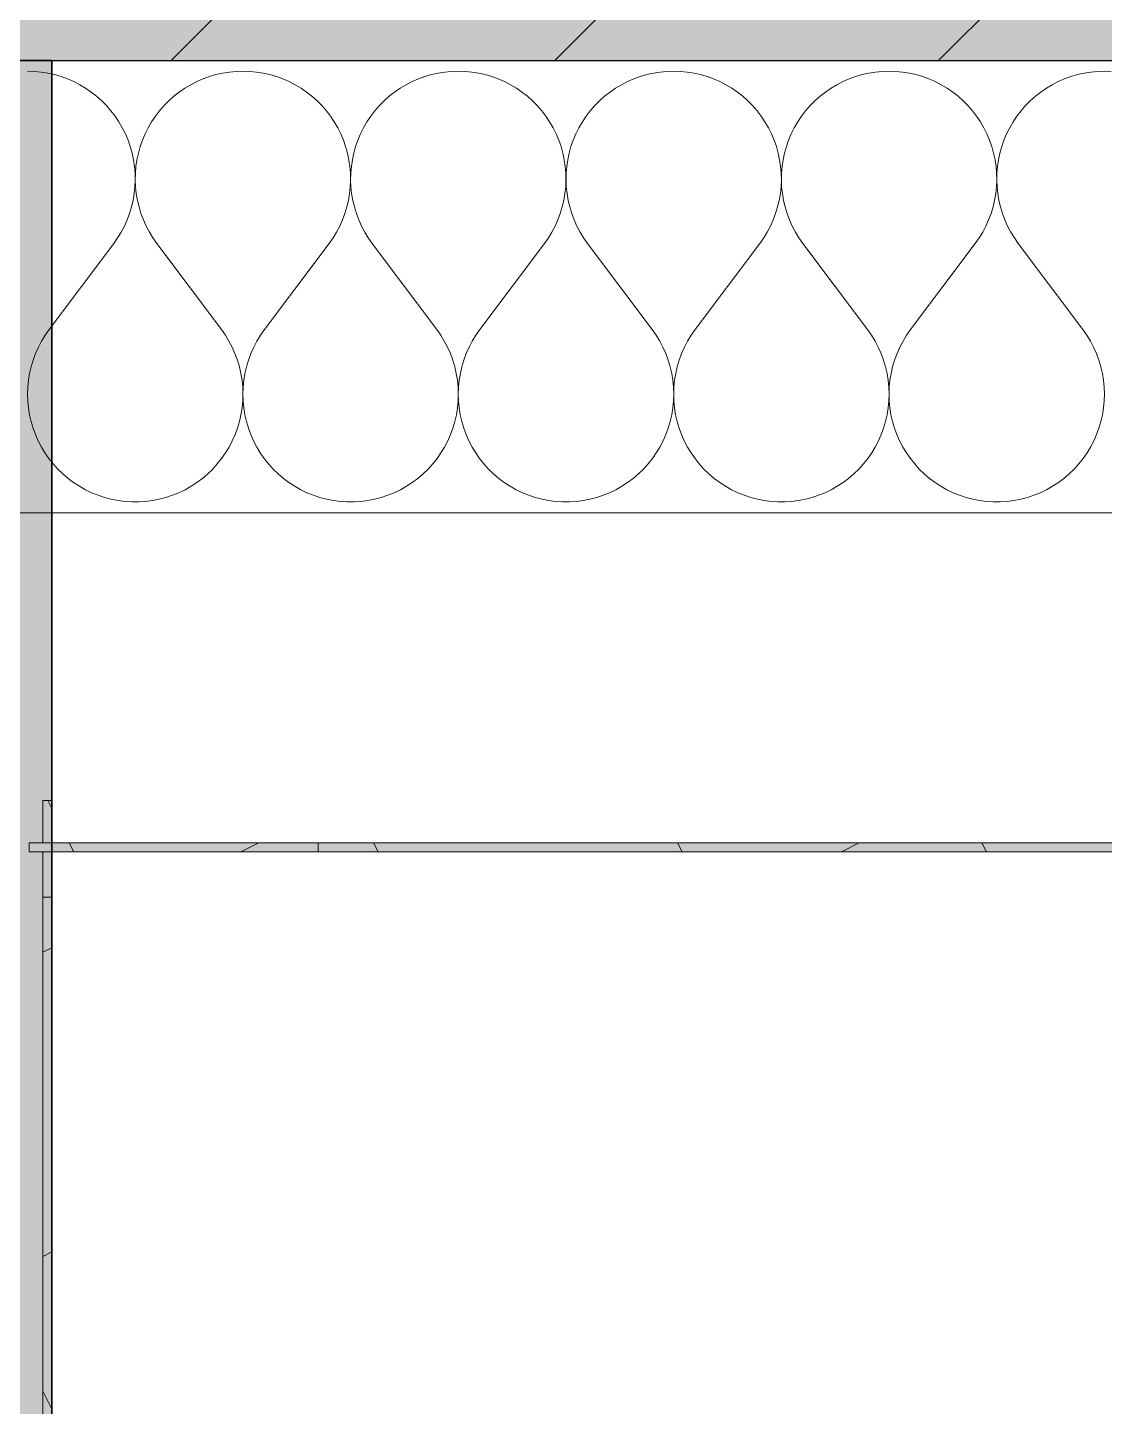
# Model space of a CAD drawing. Header units: metres. Extents: x 101 to 346, y 66 to 213.
# Drawn here: x 124.527 to 125.003, y 84.332 to 84.941 of the extents above; entities that cross this region are included whole.
import ezdxf

# ---------------------------------------------------------------- set-up
doc = ezdxf.new("R2010")
doc.units = ezdxf.units.M
doc.header["$MEASUREMENT"] = 0
doc.linetypes.add('Wipeout_Contour', pattern=[1, 0, -1])
for name, color, linetype in [('10  Fassade', 7, 'Continuous'), ('10  Fassade_Deckschraffur', 7, 'Continuous'), ('10  Fassade_Schnittschraffur', 7, 'Continuous'), ('10  Treppen + Rampen', 7, 'Continuous'), ('10  Wand Massiv', 7, 'Continuous'), ('10  Wand Massiv_Schnittschraffur', 7, 'Continuous'), ('Neubau_10  Treppen + Rampen', 7, 'Continuous')]:
    doc.layers.add(name, color=color, linetype=linetype)
pattern_1 = [(26.86749, (13.479, 22.35165), (-0.05423143, 0.10704649), []), (116.86749, (13.479, 22.35165), (0.10704649, 0.05423143), [])]

# ---------------------------------------------------------------- blocks, each defined once
blk = doc.blocks.new('*X11', base_point=(96.21547, 47.27398))
at = {"layer": '10  Wand Massiv_Schnittschraffur', "color": 98, "linetype": 'Continuous', "lineweight": 13, "ltscale": 1000, "true_color": 0x000100}
for p, q in [((124.52963, 84.92203), (124.52662, 84.92213)), ((124.53263, 84.92175), (124.52963, 84.92203)), ((124.5356, 84.92127), (124.53263, 84.92175)), ((124.53854, 84.92061), (124.5356, 84.92127)), ((124.54143, 84.91977), (124.53854, 84.92061)), ((124.54426, 84.91874), (124.54143, 84.91977)), ((124.54702, 84.91754), (124.54426, 84.91874)), ((124.60421, 84.91874), (124.60145, 84.91754)), ((124.60704, 84.91977), (124.60421, 84.91874)), ((124.60993, 84.92061), (124.60704, 84.91977)), ((124.61287, 84.92127), (124.60993, 84.92061)), ((124.61585, 84.92175), (124.61287, 84.92127)), ((124.61884, 84.92203), (124.61585, 84.92175)), ((124.62186, 84.92213), (124.61884, 84.92203)), ((124.62487, 84.92203), (124.62186, 84.92213)), ((124.62786, 84.92175), (124.62487, 84.92203)), ((124.63084, 84.92127), (124.62786, 84.92175)), ((124.63378, 84.92061), (124.63084, 84.92127)), ((124.63667, 84.91977), (124.63378, 84.92061)), ((124.6395, 84.91874), (124.63667, 84.91977)), ((124.64226, 84.91754), (124.6395, 84.91874)), ((124.69945, 84.91874), (124.69669, 84.91754)), ((124.70228, 84.91977), (124.69945, 84.91874)), ((124.70517, 84.92061), (124.70228, 84.91977)), ((124.70811, 84.92127), (124.70517, 84.92061)), ((124.71108, 84.92175), (124.70811, 84.92127)), ((124.71408, 84.92203), (124.71108, 84.92175)), ((124.71709, 84.92213), (124.71408, 84.92203)), ((124.7201, 84.92203), (124.71709, 84.92213)), ((124.7231, 84.92175), (124.7201, 84.92203)), ((124.72608, 84.92127), (124.7231, 84.92175)), ((124.72902, 84.92061), (124.72608, 84.92127)), ((124.73191, 84.91977), (124.72902, 84.92061)), ((124.73474, 84.91874), (124.73191, 84.91977)), ((124.7375, 84.91754), (124.73474, 84.91874)), ((124.79469, 84.91874), (124.79193, 84.91754)), ((124.79752, 84.91977), (124.79469, 84.91874)), ((124.80041, 84.92061), (124.79752, 84.91977)), ((124.80335, 84.92127), (124.80041, 84.92061)), ((124.80632, 84.92175), (124.80335, 84.92127)), ((124.80932, 84.92203), (124.80632, 84.92175)), ((124.81233, 84.92213), (124.80932, 84.92203)), ((124.81534, 84.92203), (124.81233, 84.92213)), ((124.81834, 84.92175), (124.81534, 84.92203)), ((124.82132, 84.92127), (124.81834, 84.92175)), ((124.82425, 84.92061), (124.82132, 84.92127)), ((124.82714, 84.91977), (124.82425, 84.92061)), ((124.82998, 84.91874), (124.82714, 84.91977)), ((124.83274, 84.91754), (124.82998, 84.91874)), ((124.88992, 84.91874), (124.88716, 84.91754)), ((124.89276, 84.91977), (124.88992, 84.91874)), ((124.89565, 84.92061), (124.89276, 84.91977)), ((124.89859, 84.92127), (124.89565, 84.92061)), ((124.90156, 84.92175), (124.89859, 84.92127)), ((124.90456, 84.92203), (124.90156, 84.92175)), ((124.90757, 84.92213), (124.90456, 84.92203)), ((124.91058, 84.92203), (124.90757, 84.92213)), ((124.91358, 84.92175), (124.91058, 84.92203)), ((124.91655, 84.92127), (124.91358, 84.92175)), ((124.91949, 84.92061), (124.91655, 84.92127)), ((124.92238, 84.91977), (124.91949, 84.92061)), ((124.92521, 84.91874), (124.92238, 84.91977)), ((124.92798, 84.91754), (124.92521, 84.91874)), ((124.98516, 84.91874), (124.9824, 84.91754)), ((124.98799, 84.91977), (124.98516, 84.91874)), ((124.99089, 84.92061), (124.98799, 84.91977)), ((124.99382, 84.92127), (124.99089, 84.92061)), ((124.9968, 84.92175), (124.99382, 84.92127)), ((124.9998, 84.92203), (124.9968, 84.92175)), ((125.00281, 84.92213), (124.9998, 84.92203)), ((125.00582, 84.92203), (125.00281, 84.92213)), ((124.5497, 84.91616), (124.54702, 84.91754)), ((124.55229, 84.91462), (124.5497, 84.91616)), ((124.55477, 84.91291), (124.55229, 84.91462)), ((124.55715, 84.91106), (124.55477, 84.91291)), ((124.5937, 84.91291), (124.59133, 84.91106)), ((124.59618, 84.91462), (124.5937, 84.91291)), ((124.59877, 84.91616), (124.59618, 84.91462)), ((124.60145, 84.91754), (124.59877, 84.91616)), ((124.64494, 84.91616), (124.64226, 84.91754)), ((124.64753, 84.91462), (124.64494, 84.91616)), ((124.65001, 84.91291), (124.64753, 84.91462)), ((124.65238, 84.91106), (124.65001, 84.91291)), ((124.68894, 84.91291), (124.68657, 84.91106)), ((124.69142, 84.91462), (124.68894, 84.91291)), ((124.69401, 84.91616), (124.69142, 84.91462)), ((124.69669, 84.91754), (124.69401, 84.91616)), ((124.74018, 84.91616), (124.7375, 84.91754)), ((124.74277, 84.91462), (124.74018, 84.91616)), ((124.74525, 84.91291), (124.74277, 84.91462)), ((124.74762, 84.91106), (124.74525, 84.91291)), ((124.78417, 84.91291), (124.7818, 84.91106)), ((124.78666, 84.91462), (124.78417, 84.91291)), ((124.78925, 84.91616), (124.78666, 84.91462)), ((124.79193, 84.91754), (124.78925, 84.91616)), ((124.83542, 84.91616), (124.83274, 84.91754)), ((124.838, 84.91462), (124.83542, 84.91616)), ((124.84049, 84.91291), (124.838, 84.91462)), ((124.84286, 84.91106), (124.84049, 84.91291)), ((124.87941, 84.91291), (124.87704, 84.91106)), ((124.8819, 84.91462), (124.87941, 84.91291)), ((124.88448, 84.91616), (124.8819, 84.91462)), ((124.88716, 84.91754), (124.88448, 84.91616)), ((124.93066, 84.91616), (124.92798, 84.91754)), ((124.93324, 84.91462), (124.93066, 84.91616)), ((124.93573, 84.91291), (124.93324, 84.91462)), ((124.9381, 84.91106), (124.93573, 84.91291)), ((124.97465, 84.91291), (124.97228, 84.91106)), ((124.97714, 84.91462), (124.97465, 84.91291)), ((124.97972, 84.91616), (124.97714, 84.91462)), ((124.9824, 84.91754), (124.97972, 84.91616)), ((124.5594, 84.90905), (124.55715, 84.91106)), ((124.56151, 84.90691), (124.5594, 84.90905)), ((124.56349, 84.90464), (124.56151, 84.90691)), ((124.58696, 84.90691), (124.58498, 84.90464)), ((124.58908, 84.90905), (124.58696, 84.90691)), ((124.59133, 84.91106), (124.58908, 84.90905)), ((124.65463, 84.90905), (124.65238, 84.91106)), ((124.65675, 84.90691), (124.65463, 84.90905)), ((124.65873, 84.90464), (124.65675, 84.90691)), ((124.6822, 84.90691), (124.68022, 84.90464)), ((124.68432, 84.90905), (124.6822, 84.90691)), ((124.68657, 84.91106), (124.68432, 84.90905)), ((124.74987, 84.90905), (124.74762, 84.91106)), ((124.75199, 84.90691), (124.74987, 84.90905)), ((124.75397, 84.90464), (124.75199, 84.90691)), ((124.77744, 84.90691), (124.77546, 84.90464)), ((124.77955, 84.90905), (124.77744, 84.90691)), ((124.7818, 84.91106), (124.77955, 84.90905)), ((124.84511, 84.90905), (124.84286, 84.91106)), ((124.84723, 84.90691), (124.84511, 84.90905)), ((124.84921, 84.90464), (124.84723, 84.90691)), ((124.87267, 84.90691), (124.87069, 84.90464)), ((124.87479, 84.90905), (124.87267, 84.90691)), ((124.87704, 84.91106), (124.87479, 84.90905)), ((124.94035, 84.90905), (124.9381, 84.91106)), ((124.94247, 84.90691), (124.94035, 84.90905)), ((124.94444, 84.90464), (124.94247, 84.90691)), ((124.96791, 84.90691), (124.96593, 84.90464)), ((124.97003, 84.90905), (124.96791, 84.90691)), ((124.97228, 84.91106), (124.97003, 84.90905)), ((124.56532, 84.90225), (124.56349, 84.90464)), ((124.567, 84.89975), (124.56532, 84.90225)), ((124.58315, 84.90225), (124.58147, 84.89975)), ((124.58498, 84.90464), (124.58315, 84.90225)), ((124.66056, 84.90225), (124.65873, 84.90464)), ((124.66224, 84.89975), (124.66056, 84.90225)), ((124.67839, 84.90225), (124.67671, 84.89975)), ((124.68022, 84.90464), (124.67839, 84.90225)), ((124.7558, 84.90225), (124.75397, 84.90464)), ((124.75748, 84.89975), (124.7558, 84.90225)), ((124.77363, 84.90225), (124.77195, 84.89975)), ((124.77546, 84.90464), (124.77363, 84.90225)), ((124.85104, 84.90225), (124.84921, 84.90464)), ((124.85271, 84.89975), (124.85104, 84.90225)), ((124.86886, 84.90225), (124.86719, 84.89975)), ((124.87069, 84.90464), (124.86886, 84.90225)), ((124.94628, 84.90225), (124.94444, 84.90464)), ((124.94795, 84.89975), (124.94628, 84.90225)), ((124.9641, 84.90225), (124.96243, 84.89975)), ((124.96593, 84.90464), (124.9641, 84.90225)), ((124.56851, 84.89714), (124.567, 84.89975)), ((124.56986, 84.89445), (124.56851, 84.89714)), ((124.57104, 84.89167), (124.56986, 84.89445)), ((124.57861, 84.89445), (124.57744, 84.89167)), ((124.57996, 84.89714), (124.57861, 84.89445)), ((124.58147, 84.89975), (124.57996, 84.89714)), ((124.66375, 84.89714), (124.66224, 84.89975)), ((124.6651, 84.89445), (124.66375, 84.89714)), ((124.66627, 84.89167), (124.6651, 84.89445)), ((124.67385, 84.89445), (124.67268, 84.89167)), ((124.6752, 84.89714), (124.67385, 84.89445)), ((124.67671, 84.89975), (124.6752, 84.89714)), ((124.75899, 84.89714), (124.75748, 84.89975)), ((124.76034, 84.89445), (124.75899, 84.89714)), ((124.76151, 84.89167), (124.76034, 84.89445)), ((124.76909, 84.89445), (124.76791, 84.89167)), ((124.77043, 84.89714), (124.76909, 84.89445)), ((124.77195, 84.89975), (124.77043, 84.89714)), ((124.85423, 84.89714), (124.85271, 84.89975)), ((124.85558, 84.89445), (124.85423, 84.89714)), ((124.85675, 84.89167), (124.85558, 84.89445)), ((124.86433, 84.89445), (124.86315, 84.89167)), ((124.86567, 84.89714), (124.86433, 84.89445)), ((124.86719, 84.89975), (124.86567, 84.89714)), ((124.94947, 84.89714), (124.94795, 84.89975)), ((124.95081, 84.89445), (124.94947, 84.89714)), ((124.95199, 84.89167), (124.95081, 84.89445)), ((124.95956, 84.89445), (124.95839, 84.89167)), ((124.96091, 84.89714), (124.95956, 84.89445)), ((124.96243, 84.89975), (124.96091, 84.89714)), ((124.57203, 84.88883), (124.57104, 84.89167)), ((124.57285, 84.88593), (124.57203, 84.88883)), ((124.57644, 84.88883), (124.57563, 84.88593)), ((124.57744, 84.89167), (124.57644, 84.88883)), ((124.66727, 84.88883), (124.66627, 84.89167)), ((124.66808, 84.88593), (124.66727, 84.88883)), ((124.67168, 84.88883), (124.67086, 84.88593)), ((124.67268, 84.89167), (124.67168, 84.88883)), ((124.76251, 84.88883), (124.76151, 84.89167)), ((124.76332, 84.88593), (124.76251, 84.88883)), ((124.76692, 84.88883), (124.7661, 84.88593)), ((124.76791, 84.89167), (124.76692, 84.88883)), ((124.85775, 84.88883), (124.85675, 84.89167)), ((124.85856, 84.88593), (124.85775, 84.88883)), ((124.86216, 84.88883), (124.86134, 84.88593)), ((124.86315, 84.89167), (124.86216, 84.88883)), ((124.95298, 84.88883), (124.95199, 84.89167)), ((124.9538, 84.88593), (124.95298, 84.88883)), ((124.95739, 84.88883), (124.95658, 84.88593)), ((124.95839, 84.89167), (124.95739, 84.88883)), ((124.57348, 84.88299), (124.57285, 84.88593)), ((124.57392, 84.88001), (124.57348, 84.88299)), ((124.575, 84.88299), (124.57455, 84.88001)), ((124.57563, 84.88593), (124.575, 84.88299)), ((124.66871, 84.88299), (124.66808, 84.88593)), ((124.66916, 84.88001), (124.66871, 84.88299)), ((124.67023, 84.88299), (124.66979, 84.88001)), ((124.67086, 84.88593), (124.67023, 84.88299)), ((124.76395, 84.88299), (124.76332, 84.88593)), ((124.76439, 84.88001), (124.76395, 84.88299)), ((124.76547, 84.88299), (124.76503, 84.88001)), ((124.7661, 84.88593), (124.76547, 84.88299)), ((124.85919, 84.88299), (124.85856, 84.88593)), ((124.85963, 84.88001), (124.85919, 84.88299)), ((124.86071, 84.88299), (124.86027, 84.88001)), ((124.86134, 84.88593), (124.86071, 84.88299)), ((124.95443, 84.88299), (124.9538, 84.88593)), ((124.95487, 84.88001), (124.95443, 84.88299)), ((124.95595, 84.88299), (124.95551, 84.88001)), ((124.95658, 84.88593), (124.95595, 84.88299)), ((124.57417, 84.87701), (124.57392, 84.88001)), ((124.57423, 84.87399), (124.57417, 84.87701)), ((124.5743, 84.87701), (124.57424, 84.87399)), ((124.57455, 84.88001), (124.5743, 84.87701)), ((124.66941, 84.87701), (124.66916, 84.88001)), ((124.66947, 84.87399), (124.66941, 84.87701)), ((124.66954, 84.87701), (124.66948, 84.87399)), ((124.66979, 84.88001), (124.66954, 84.87701)), ((124.76465, 84.87701), (124.76439, 84.88001)), ((124.76471, 84.87399), (124.76465, 84.87701)), ((124.76478, 84.87701), (124.76472, 84.87399)), ((124.76503, 84.88001), (124.76478, 84.87701)), ((124.85989, 84.87701), (124.85963, 84.88001)), ((124.85995, 84.87399), (124.85989, 84.87701)), ((124.86002, 84.87701), (124.85995, 84.87399)), ((124.86027, 84.88001), (124.86002, 84.87701)), ((124.95512, 84.87701), (124.95487, 84.88001)), ((124.95519, 84.87399), (124.95512, 84.87701)), ((124.95525, 84.87701), (124.95519, 84.87399)), ((124.95551, 84.88001), (124.95525, 84.87701)), ((124.57379, 84.86799), (124.57411, 84.87098)), ((124.57411, 84.87098), (124.57423, 84.87399)), ((124.57424, 84.87399), (124.57437, 84.87098)), ((124.57437, 84.87098), (124.57468, 84.86799)), ((124.66903, 84.86799), (124.66934, 84.87098)), ((124.66934, 84.87098), (124.66947, 84.87399)), ((124.66948, 84.87399), (124.66961, 84.87098)), ((124.66961, 84.87098), (124.66992, 84.86799)), ((124.76426, 84.86799), (124.76458, 84.87098)), ((124.76458, 84.87098), (124.76471, 84.87399)), ((124.76472, 84.87399), (124.76484, 84.87098)), ((124.76484, 84.87098), (124.76516, 84.86799)), ((124.8595, 84.86799), (124.85982, 84.87098)), ((124.85982, 84.87098), (124.85995, 84.87399)), ((124.85995, 84.87399), (124.86008, 84.87098)), ((124.86008, 84.87098), (124.8604, 84.86799)), ((124.95474, 84.86799), (124.95506, 84.87098)), ((124.95506, 84.87098), (124.95519, 84.87399)), ((124.95519, 84.87399), (124.95532, 84.87098)), ((124.95532, 84.87098), (124.95564, 84.86799)), ((124.57259, 84.86209), (124.57328, 84.86502)), ((124.57328, 84.86502), (124.57379, 84.86799)), ((124.57468, 84.86799), (124.57519, 84.86502)), ((124.57519, 84.86502), (124.57589, 84.86209)), ((124.66783, 84.86209), (124.66852, 84.86502)), ((124.66852, 84.86502), (124.66903, 84.86799)), ((124.66992, 84.86799), (124.67043, 84.86502)), ((124.67043, 84.86502), (124.67112, 84.86209)), ((124.76306, 84.86209), (124.76376, 84.86502)), ((124.76376, 84.86502), (124.76426, 84.86799)), ((124.76516, 84.86799), (124.76567, 84.86502)), ((124.76567, 84.86502), (124.76636, 84.86209)), ((124.8583, 84.86209), (124.859, 84.86502)), ((124.859, 84.86502), (124.8595, 84.86799)), ((124.8604, 84.86799), (124.86091, 84.86502)), ((124.86091, 84.86502), (124.8616, 84.86209)), ((124.95354, 84.86209), (124.95423, 84.86502)), ((124.95423, 84.86502), (124.95474, 84.86799)), ((124.95564, 84.86799), (124.95614, 84.86502)), ((124.95614, 84.86502), (124.95684, 84.86209)), ((124.57065, 84.85639), (124.57171, 84.85921)), ((124.57171, 84.85921), (124.57259, 84.86209)), ((124.57589, 84.86209), (124.57676, 84.85921)), ((124.57676, 84.85921), (124.57782, 84.85639)), ((124.66589, 84.85639), (124.66695, 84.85921)), ((124.66695, 84.85921), (124.66783, 84.86209)), ((124.67112, 84.86209), (124.672, 84.85921)), ((124.672, 84.85921), (124.67306, 84.85639)), ((124.76113, 84.85639), (124.76219, 84.85921)), ((124.76219, 84.85921), (124.76306, 84.86209)), ((124.76636, 84.86209), (124.76724, 84.85921)), ((124.76724, 84.85921), (124.7683, 84.85639)), ((124.85637, 84.85639), (124.85742, 84.85921)), ((124.85742, 84.85921), (124.8583, 84.86209)), ((124.8616, 84.86209), (124.86248, 84.85921)), ((124.86248, 84.85921), (124.86353, 84.85639)), ((124.95161, 84.85639), (124.95266, 84.85921)), ((124.95266, 84.85921), (124.95354, 84.86209)), ((124.95684, 84.86209), (124.95771, 84.85921)), ((124.95771, 84.85921), (124.95877, 84.85639)), ((124.56801, 84.85097), (124.56942, 84.85364)), ((124.56942, 84.85364), (124.57065, 84.85639)), ((124.57782, 84.85639), (124.57905, 84.85364)), ((124.57905, 84.85364), (124.58046, 84.85097)), ((124.66325, 84.85097), (124.66466, 84.85364)), ((124.66466, 84.85364), (124.66589, 84.85639)), ((124.67306, 84.85639), (124.67429, 84.85364)), ((124.67429, 84.85364), (124.6757, 84.85097)), ((124.75849, 84.85097), (124.75989, 84.85364)), ((124.75989, 84.85364), (124.76113, 84.85639)), ((124.7683, 84.85639), (124.76953, 84.85364)), ((124.76953, 84.85364), (124.77094, 84.85097)), ((124.85373, 84.85097), (124.85513, 84.85364)), ((124.85513, 84.85364), (124.85637, 84.85639)), ((124.86353, 84.85639), (124.86477, 84.85364)), ((124.86477, 84.85364), (124.86617, 84.85097)), ((124.94897, 84.85097), (124.95037, 84.85364)), ((124.95037, 84.85364), (124.95161, 84.85639)), ((124.95877, 84.85639), (124.96001, 84.85364)), ((124.96001, 84.85364), (124.96141, 84.85097)), ((124.53614, 84.80784), (124.56471, 84.84594)), ((124.56471, 84.84594), (124.56644, 84.8484)), ((124.56644, 84.8484), (124.56801, 84.85097)), ((124.58046, 84.85097), (124.58203, 84.8484)), ((124.58203, 84.8484), (124.58376, 84.84594)), ((124.61233, 84.80784), (124.58376, 84.84594)), ((124.63138, 84.80784), (124.65995, 84.84594)), ((124.65995, 84.84594), (124.66168, 84.8484)), ((124.66168, 84.8484), (124.66325, 84.85097)), ((124.6757, 84.85097), (124.67727, 84.8484)), ((124.67727, 84.8484), (124.679, 84.84594)), ((124.70757, 84.80784), (124.679, 84.84594)), ((124.72662, 84.80784), (124.75519, 84.84594)), ((124.75519, 84.84594), (124.75692, 84.8484)), ((124.75692, 84.8484), (124.75849, 84.85097)), ((124.77094, 84.85097), (124.77251, 84.8484)), ((124.77251, 84.8484), (124.77424, 84.84594)), ((124.80281, 84.80784), (124.77424, 84.84594)), ((124.82186, 84.80784), (124.85043, 84.84594)), ((124.85043, 84.84594), (124.85216, 84.8484)), ((124.85216, 84.8484), (124.85373, 84.85097)), ((124.86617, 84.85097), (124.86774, 84.8484)), ((124.86774, 84.8484), (124.86947, 84.84594)), ((124.89805, 84.80784), (124.86947, 84.84594)), ((124.91709, 84.80784), (124.94566, 84.84594)), ((124.94566, 84.84594), (124.9474, 84.8484)), ((124.9474, 84.8484), (124.94897, 84.85097)), ((124.96141, 84.85097), (124.96298, 84.8484)), ((124.96298, 84.8484), (124.96471, 84.84594)), ((124.99328, 84.80784), (124.96471, 84.84594)), ((124.53439, 84.80534), (124.5328, 84.80273)), ((124.53614, 84.80784), (124.53439, 84.80534)), ((124.61409, 84.80534), (124.61233, 84.80784)), ((124.61568, 84.80273), (124.61409, 84.80534)), ((124.62963, 84.80534), (124.62804, 84.80273)), ((124.63138, 84.80784), (124.62963, 84.80534)), ((124.70932, 84.80534), (124.70757, 84.80784)), ((124.71091, 84.80273), (124.70932, 84.80534)), ((124.72486, 84.80534), (124.72327, 84.80273)), ((124.72662, 84.80784), (124.72486, 84.80534)), ((124.80456, 84.80534), (124.80281, 84.80784)), ((124.80615, 84.80273), (124.80456, 84.80534)), ((124.8201, 84.80534), (124.81851, 84.80273)), ((124.82186, 84.80784), (124.8201, 84.80534)), ((124.8998, 84.80534), (124.89805, 84.80784)), ((124.90139, 84.80273), (124.8998, 84.80534)), ((124.91534, 84.80534), (124.91375, 84.80273)), ((124.91709, 84.80784), (124.91534, 84.80534)), ((124.99504, 84.80534), (124.99328, 84.80784)), ((124.99663, 84.80273), (124.99504, 84.80534)), ((124.53013, 84.79723), (124.52907, 84.79437)), ((124.53138, 84.80003), (124.53013, 84.79723)), ((124.5328, 84.80273), (124.53138, 84.80003)), ((124.6171, 84.80003), (124.61568, 84.80273)), ((124.61834, 84.79723), (124.6171, 84.80003)), ((124.6194, 84.79437), (124.61834, 84.79723)), ((124.62537, 84.79723), (124.62431, 84.79437)), ((124.62662, 84.80003), (124.62537, 84.79723)), ((124.62804, 84.80273), (124.62662, 84.80003)), ((124.71233, 84.80003), (124.71091, 84.80273)), ((124.71358, 84.79723), (124.71233, 84.80003)), ((124.71464, 84.79437), (124.71358, 84.79723)), ((124.72061, 84.79723), (124.71955, 84.79437)), ((124.72185, 84.80003), (124.72061, 84.79723)), ((124.72327, 84.80273), (124.72185, 84.80003)), ((124.80757, 84.80003), (124.80615, 84.80273)), ((124.80881, 84.79723), (124.80757, 84.80003)), ((124.80988, 84.79437), (124.80881, 84.79723)), ((124.81585, 84.79723), (124.81479, 84.79437)), ((124.81709, 84.80003), (124.81585, 84.79723)), ((124.81851, 84.80273), (124.81709, 84.80003)), ((124.90281, 84.80003), (124.90139, 84.80273)), ((124.90405, 84.79723), (124.90281, 84.80003)), ((124.90511, 84.79437), (124.90405, 84.79723)), ((124.91109, 84.79723), (124.91003, 84.79437)), ((124.91233, 84.80003), (124.91109, 84.79723)), ((124.91375, 84.80273), (124.91233, 84.80003)), ((124.99805, 84.80003), (124.99663, 84.80273)), ((124.99929, 84.79723), (124.99805, 84.80003)), ((125.00035, 84.79437), (124.99929, 84.79723)), ((124.5282, 84.79144), (124.52751, 84.78846)), ((124.52907, 84.79437), (124.5282, 84.79144)), ((124.62027, 84.79144), (124.6194, 84.79437)), ((124.62096, 84.78846), (124.62027, 84.79144)), ((124.62344, 84.79144), (124.62275, 84.78846)), ((124.62431, 84.79437), (124.62344, 84.79144)), ((124.71551, 84.79144), (124.71464, 84.79437)), ((124.7162, 84.78846), (124.71551, 84.79144)), ((124.71867, 84.79144), (124.71799, 84.78846)), ((124.71955, 84.79437), (124.71867, 84.79144)), ((124.81075, 84.79144), (124.80988, 84.79437)), ((124.81144, 84.78846), (124.81075, 84.79144)), ((124.81391, 84.79144), (124.81323, 84.78846)), ((124.81479, 84.79437), (124.81391, 84.79144)), ((124.90599, 84.79144), (124.90511, 84.79437)), ((124.90667, 84.78846), (124.90599, 84.79144)), ((124.90915, 84.79144), (124.90847, 84.78846)), ((124.91003, 84.79437), (124.90915, 84.79144)), ((125.00123, 84.79144), (125.00035, 84.79437)), ((125.00191, 84.78846), (125.00123, 84.79144)), ((124.52702, 84.78545), (124.52672, 84.78241)), ((124.52751, 84.78846), (124.52702, 84.78545)), ((124.62145, 84.78545), (124.62096, 84.78846)), ((124.62175, 84.78241), (124.62145, 84.78545)), ((124.62226, 84.78545), (124.62196, 84.78241)), ((124.62275, 84.78846), (124.62226, 84.78545)), ((124.71669, 84.78545), (124.7162, 84.78846)), ((124.71699, 84.78241), (124.71669, 84.78545)), ((124.7175, 84.78545), (124.7172, 84.78241)), ((124.71799, 84.78846), (124.7175, 84.78545)), ((124.81193, 84.78545), (124.81144, 84.78846)), ((124.81223, 84.78241), (124.81193, 84.78545)), ((124.81273, 84.78545), (124.81243, 84.78241)), ((124.81323, 84.78846), (124.81273, 84.78545)), ((124.90717, 84.78545), (124.90667, 84.78846)), ((124.90747, 84.78241), (124.90717, 84.78545)), ((124.90797, 84.78545), (124.90767, 84.78241)), ((124.90847, 84.78846), (124.90797, 84.78545)), ((125.00241, 84.78545), (125.00191, 84.78846)), ((125.0027, 84.78241), (125.00241, 84.78545)), ((124.52672, 84.78241), (124.52662, 84.77935)), ((124.52662, 84.77935), (124.52671, 84.7763)), ((124.62186, 84.77935), (124.62175, 84.78241)), ((124.62176, 84.7763), (124.62186, 84.77935)), ((124.62196, 84.78241), (124.62186, 84.77935)), ((124.62186, 84.77935), (124.62195, 84.7763)), ((124.71709, 84.77935), (124.71699, 84.78241)), ((124.717, 84.7763), (124.71709, 84.77935)), ((124.7172, 84.78241), (124.71709, 84.77935)), ((124.71709, 84.77935), (124.71719, 84.7763)), ((124.81233, 84.77935), (124.81223, 84.78241)), ((124.81224, 84.7763), (124.81233, 84.77935)), ((124.81243, 84.78241), (124.81233, 84.77935)), ((124.81233, 84.77935), (124.81242, 84.7763)), ((124.90757, 84.77935), (124.90747, 84.78241)), ((124.90748, 84.7763), (124.90757, 84.77935)), ((124.90767, 84.78241), (124.90757, 84.77935)), ((124.90757, 84.77935), (124.90766, 84.7763)), ((125.00281, 84.77935), (125.0027, 84.78241)), ((125.00271, 84.7763), (125.00281, 84.77935)), ((124.52671, 84.7763), (124.527, 84.77326)), ((124.527, 84.77326), (124.52748, 84.77024)), ((124.62099, 84.77024), (124.62147, 84.77326)), ((124.62147, 84.77326), (124.62176, 84.7763)), ((124.62195, 84.7763), (124.62224, 84.77326)), ((124.62224, 84.77326), (124.62272, 84.77024)), ((124.71623, 84.77024), (124.71671, 84.77326)), ((124.71671, 84.77326), (124.717, 84.7763)), ((124.71719, 84.7763), (124.71748, 84.77326)), ((124.71748, 84.77326), (124.71796, 84.77024)), ((124.81147, 84.77024), (124.81195, 84.77326)), ((124.81195, 84.77326), (124.81224, 84.7763)), ((124.81242, 84.7763), (124.81271, 84.77326)), ((124.81271, 84.77326), (124.8132, 84.77024)), ((124.9067, 84.77024), (124.90719, 84.77326)), ((124.90719, 84.77326), (124.90748, 84.7763)), ((124.90766, 84.7763), (124.90795, 84.77326)), ((124.90795, 84.77326), (124.90843, 84.77024)), ((125.00194, 84.77024), (125.00243, 84.77326)), ((125.00243, 84.77326), (125.00271, 84.7763)), ((124.52748, 84.77024), (124.52816, 84.76726)), ((124.52816, 84.76726), (124.52902, 84.76433)), ((124.61945, 84.76433), (124.62031, 84.76726)), ((124.62031, 84.76726), (124.62099, 84.77024)), ((124.62272, 84.77024), (124.6234, 84.76726)), ((124.6234, 84.76726), (124.62426, 84.76433)), ((124.71469, 84.76433), (124.71555, 84.76726)), ((124.71555, 84.76726), (124.71623, 84.77024)), ((124.71796, 84.77024), (124.71863, 84.76726)), ((124.71863, 84.76726), (124.7195, 84.76433)), ((124.80993, 84.76433), (124.81079, 84.76726)), ((124.81079, 84.76726), (124.81147, 84.77024)), ((124.8132, 84.77024), (124.81387, 84.76726)), ((124.81387, 84.76726), (124.81474, 84.76433)), ((124.90516, 84.76433), (124.90603, 84.76726)), ((124.90603, 84.76726), (124.9067, 84.77024)), ((124.90843, 84.77024), (124.90911, 84.76726)), ((124.90911, 84.76726), (124.90998, 84.76433)), ((125.0004, 84.76433), (125.00127, 84.76726)), ((125.00127, 84.76726), (125.00194, 84.77024)), ((124.52902, 84.76433), (124.53007, 84.76146)), ((124.53007, 84.76146), (124.53131, 84.75866)), ((124.61716, 84.75866), (124.6184, 84.76146)), ((124.6184, 84.76146), (124.61945, 84.76433)), ((124.62426, 84.76433), (124.62531, 84.76146)), ((124.62531, 84.76146), (124.62655, 84.75866)), ((124.7124, 84.75866), (124.71364, 84.76146)), ((124.71364, 84.76146), (124.71469, 84.76433)), ((124.7195, 84.76433), (124.72055, 84.76146)), ((124.72055, 84.76146), (124.72178, 84.75866)), ((124.80764, 84.75866), (124.80887, 84.76146)), ((124.80887, 84.76146), (124.80993, 84.76433)), ((124.81474, 84.76433), (124.81579, 84.76146)), ((124.81579, 84.76146), (124.81702, 84.75866)), ((124.90288, 84.75866), (124.90411, 84.76146)), ((124.90411, 84.76146), (124.90516, 84.76433)), ((124.90998, 84.76433), (124.91103, 84.76146)), ((124.91103, 84.76146), (124.91226, 84.75866)), ((124.99812, 84.75866), (124.99935, 84.76146)), ((124.99935, 84.76146), (125.0004, 84.76433)), ((124.53131, 84.75866), (124.53272, 84.75595)), ((124.53272, 84.75595), (124.5343, 84.75334)), ((124.61417, 84.75334), (124.61575, 84.75595)), ((124.61575, 84.75595), (124.61716, 84.75866)), ((124.62655, 84.75866), (124.62796, 84.75595)), ((124.62796, 84.75595), (124.62954, 84.75334)), ((124.70941, 84.75334), (124.71099, 84.75595)), ((124.71099, 84.75595), (124.7124, 84.75866)), ((124.72178, 84.75866), (124.72319, 84.75595)), ((124.72319, 84.75595), (124.72478, 84.75334)), ((124.80465, 84.75334), (124.80623, 84.75595)), ((124.80623, 84.75595), (124.80764, 84.75866)), ((124.81702, 84.75866), (124.81843, 84.75595)), ((124.81843, 84.75595), (124.82001, 84.75334)), ((124.89989, 84.75334), (124.90147, 84.75595)), ((124.90147, 84.75595), (124.90288, 84.75866)), ((124.91226, 84.75866), (124.91367, 84.75595)), ((124.91367, 84.75595), (124.91525, 84.75334)), ((124.99513, 84.75334), (124.99671, 84.75595)), ((124.99671, 84.75595), (124.99812, 84.75866)), ((124.5343, 84.75334), (124.53605, 84.75083)), ((124.53605, 84.75083), (124.53795, 84.74844)), ((124.53795, 84.74844), (124.54, 84.74617)), ((124.60847, 84.74617), (124.61052, 84.74844)), ((124.61052, 84.74844), (124.61243, 84.75083)), ((124.61243, 84.75083), (124.61417, 84.75334)), ((124.62954, 84.75334), (124.63128, 84.75083)), ((124.63128, 84.75083), (124.63319, 84.74844)), ((124.63319, 84.74844), (124.63524, 84.74617)), ((124.70371, 84.74617), (124.70576, 84.74844)), ((124.70576, 84.74844), (124.70767, 84.75083)), ((124.70767, 84.75083), (124.70941, 84.75334)), ((124.72478, 84.75334), (124.72652, 84.75083)), ((124.72652, 84.75083), (124.72842, 84.74844)), ((124.72842, 84.74844), (124.73048, 84.74617)), ((124.79895, 84.74617), (124.801, 84.74844)), ((124.801, 84.74844), (124.8029, 84.75083)), ((124.8029, 84.75083), (124.80465, 84.75334)), ((124.82001, 84.75334), (124.82176, 84.75083)), ((124.82176, 84.75083), (124.82366, 84.74844)), ((124.82366, 84.74844), (124.82572, 84.74617)), ((124.89419, 84.74617), (124.89624, 84.74844)), ((124.89624, 84.74844), (124.89814, 84.75083)), ((124.89814, 84.75083), (124.89989, 84.75334)), ((124.91525, 84.75334), (124.917, 84.75083)), ((124.917, 84.75083), (124.9189, 84.74844)), ((124.9189, 84.74844), (124.92095, 84.74617)), ((124.98942, 84.74617), (124.99148, 84.74844)), ((124.99148, 84.74844), (124.99338, 84.75083)), ((124.99338, 84.75083), (124.99513, 84.75334)), ((124.54, 84.74617), (124.54219, 84.74405)), ((124.54219, 84.74405), (124.54452, 84.74206)), ((124.54452, 84.74206), (124.54697, 84.74023)), ((124.60151, 84.74023), (124.60395, 84.74206)), ((124.60395, 84.74206), (124.60628, 84.74405)), ((124.60628, 84.74405), (124.60847, 84.74617)), ((124.63524, 84.74617), (124.63743, 84.74405)), ((124.63743, 84.74405), (124.63976, 84.74206)), ((124.63976, 84.74206), (124.64221, 84.74023)), ((124.69674, 84.74023), (124.69919, 84.74206)), ((124.69919, 84.74206), (124.70152, 84.74405)), ((124.70152, 84.74405), (124.70371, 84.74617)), ((124.73048, 84.74617), (124.73267, 84.74405)), ((124.73267, 84.74405), (124.735, 84.74206)), ((124.735, 84.74206), (124.73744, 84.74023)), ((124.79198, 84.74023), (124.79443, 84.74206)), ((124.79443, 84.74206), (124.79675, 84.74405)), ((124.79675, 84.74405), (124.79895, 84.74617)), ((124.82572, 84.74617), (124.82791, 84.74405)), ((124.82791, 84.74405), (124.83023, 84.74206)), ((124.83023, 84.74206), (124.83268, 84.74023)), ((124.88722, 84.74023), (124.88967, 84.74206)), ((124.88967, 84.74206), (124.89199, 84.74405)), ((124.89199, 84.74405), (124.89419, 84.74617)), ((124.92095, 84.74617), (124.92315, 84.74405)), ((124.92315, 84.74405), (124.92547, 84.74206)), ((124.92547, 84.74206), (124.92792, 84.74023)), ((124.98246, 84.74023), (124.98491, 84.74206)), ((124.98491, 84.74206), (124.98723, 84.74405)), ((124.98723, 84.74405), (124.98942, 84.74617)), ((124.54697, 84.74023), (124.54953, 84.73857)), ((124.54953, 84.73857), (124.55219, 84.73706)), ((124.55219, 84.73706), (124.55494, 84.73574)), ((124.59353, 84.73574), (124.59628, 84.73706)), ((124.59628, 84.73706), (124.59895, 84.73857)), ((124.59895, 84.73857), (124.60151, 84.74023)), ((124.64221, 84.74023), (124.64477, 84.73857)), ((124.64477, 84.73857), (124.64743, 84.73706)), ((124.64743, 84.73706), (124.65018, 84.73574)), ((124.68877, 84.73574), (124.69152, 84.73706)), ((124.69152, 84.73706), (124.69418, 84.73857)), ((124.69418, 84.73857), (124.69674, 84.74023)), ((124.73744, 84.74023), (124.74, 84.73857)), ((124.74, 84.73857), (124.74267, 84.73706)), ((124.74267, 84.73706), (124.74542, 84.73574)), ((124.78401, 84.73574), (124.78676, 84.73706)), ((124.78676, 84.73706), (124.78942, 84.73857)), ((124.78942, 84.73857), (124.79198, 84.74023)), ((124.83268, 84.74023), (124.83524, 84.73857)), ((124.83524, 84.73857), (124.8379, 84.73706)), ((124.8379, 84.73706), (124.84066, 84.73574)), ((124.87925, 84.73574), (124.882, 84.73706)), ((124.882, 84.73706), (124.88466, 84.73857)), ((124.88466, 84.73857), (124.88722, 84.74023)), ((124.92792, 84.74023), (124.93048, 84.73857)), ((124.93048, 84.73857), (124.93314, 84.73706)), ((124.93314, 84.73706), (124.93589, 84.73574)), ((124.97448, 84.73574), (124.97724, 84.73706)), ((124.97724, 84.73706), (124.9799, 84.73857)), ((124.9799, 84.73857), (124.98246, 84.74023)), ((124.55494, 84.73574), (124.55777, 84.73459)), ((124.55777, 84.73459), (124.56067, 84.73363)), ((124.56067, 84.73363), (124.56363, 84.73285)), ((124.56363, 84.73285), (124.56663, 84.73227)), ((124.56663, 84.73227), (124.56966, 84.73187)), ((124.56966, 84.73187), (124.57271, 84.73168)), ((124.57271, 84.73168), (124.57576, 84.73168)), ((124.57576, 84.73168), (124.57881, 84.73187)), ((124.57881, 84.73187), (124.58184, 84.73227)), ((124.58184, 84.73227), (124.58484, 84.73285)), ((124.58484, 84.73285), (124.5878, 84.73363)), ((124.5878, 84.73363), (124.5907, 84.73459)), ((124.5907, 84.73459), (124.59353, 84.73574)), ((124.65018, 84.73574), (124.65301, 84.73459)), ((124.65301, 84.73459), (124.65591, 84.73363)), ((124.65591, 84.73363), (124.65887, 84.73285)), ((124.65887, 84.73285), (124.66187, 84.73227)), ((124.66187, 84.73227), (124.6649, 84.73187)), ((124.6649, 84.73187), (124.66795, 84.73168)), ((124.66795, 84.73168), (124.671, 84.73168)), ((124.671, 84.73168), (124.67405, 84.73187)), ((124.67405, 84.73187), (124.67708, 84.73227)), ((124.67708, 84.73227), (124.68008, 84.73285)), ((124.68008, 84.73285), (124.68304, 84.73363)), ((124.68304, 84.73363), (124.68594, 84.73459)), ((124.68594, 84.73459), (124.68877, 84.73574)), ((124.74542, 84.73574), (124.74825, 84.73459)), ((124.74825, 84.73459), (124.75115, 84.73363)), ((124.75115, 84.73363), (124.75411, 84.73285)), ((124.75411, 84.73285), (124.7571, 84.73227)), ((124.7571, 84.73227), (124.76014, 84.73187)), ((124.76014, 84.73187), (124.76318, 84.73168)), ((124.76318, 84.73168), (124.76624, 84.73168)), ((124.76624, 84.73168), (124.76929, 84.73187)), ((124.76929, 84.73187), (124.77232, 84.73227)), ((124.77232, 84.73227), (124.77532, 84.73285)), ((124.77532, 84.73285), (124.77828, 84.73363)), ((124.77828, 84.73363), (124.78118, 84.73459)), ((124.78118, 84.73459), (124.78401, 84.73574)), ((124.84066, 84.73574), (124.84349, 84.73459)), ((124.84349, 84.73459), (124.84639, 84.73363)), ((124.84639, 84.73363), (124.84934, 84.73285)), ((124.84934, 84.73285), (124.85234, 84.73227)), ((124.85234, 84.73227), (124.85537, 84.73187)), ((124.85537, 84.73187), (124.85842, 84.73168)), ((124.85842, 84.73168), (124.86148, 84.73168)), ((124.86148, 84.73168), (124.86453, 84.73187)), ((124.86453, 84.73187), (124.86756, 84.73227)), ((124.86756, 84.73227), (124.87056, 84.73285)), ((124.87056, 84.73285), (124.87351, 84.73363)), ((124.87351, 84.73363), (124.87641, 84.73459)), ((124.87641, 84.73459), (124.87925, 84.73574)), ((124.93589, 84.73574), (124.93873, 84.73459)), ((124.93873, 84.73459), (124.94163, 84.73363)), ((124.94163, 84.73363), (124.94458, 84.73285)), ((124.94458, 84.73285), (124.94758, 84.73227)), ((124.94758, 84.73227), (124.95061, 84.73187)), ((124.95061, 84.73187), (124.95366, 84.73168)), ((124.95366, 84.73168), (124.95672, 84.73168)), ((124.95672, 84.73168), (124.95977, 84.73187)), ((124.95977, 84.73187), (124.9628, 84.73227)), ((124.9628, 84.73227), (124.9658, 84.73285)), ((124.9658, 84.73285), (124.96875, 84.73363)), ((124.96875, 84.73363), (124.97165, 84.73459)), ((124.97165, 84.73459), (124.97448, 84.73574))]:
    blk.add_line(p, q, dxfattribs=at)

msp = doc.modelspace()

# ---------------------------------------------------------------- hatches: boundary and pattern name
at = {"layer": '10  Wand Massiv_Schnittschraffur', "linetype": 'Continuous', "lineweight": 0, "true_color": 0xffffff}
msp.add_hatch(color=7, dxfattribs=at).paths.add_polyline_path([(124.18736, 84.92689), (127.40537, 84.92689), (127.40537, 85.17689), (124.18736, 85.17689)])
at = {"layer": '10  Wand Massiv_Schnittschraffur', "linetype": 'Continuous', "lineweight": 13, "true_color": 0x000100}
h = msp.add_hatch(dxfattribs=at)
h.set_pattern_fill('Beton__Stahlbeton_0008', color=98, style=0, pattern_type=2)
h.set_pattern_definition([(45, (13.479, 22.35165), (-0.16970563, 0.16970563), []), (45, (13.39415, 22.4365), (-0.16970563, 0.16970563), [0.18, -0.06])])
h.paths.add_polyline_path([(124.18736, 84.92689), (127.40537, 84.92689), (127.40537, 85.17689), (124.18736, 85.17689)])

# ---------------------------------------------------------------- linework, layer by layer
at = {"layer": '10  Wand Massiv', "color": 7, "linetype": 'Continuous', "lineweight": 25, "ltscale": 1000}
msp.add_line((124.18736, 84.92689), (127.40537, 84.92689), dxfattribs=at)
at = {"layer": '10  Wand Massiv', "color": 7, "linetype": 'Continuous', "lineweight": 13, "ltscale": 1000, "flags": 128}
msp.add_lwpolyline([(124.38736, 84.72689), (127.40537, 84.72689)], dxfattribs=at)

# ---------------------------------------------------------------- block references
at = {"layer": '10  Treppen + Rampen', "color": 7, "linetype": 'Continuous', "lineweight": 13, "ltscale": 1000}
msp.add_blockref('*X11', (96.21547, 47.27398), dxfattribs=at)

# ---------------------------------------------------------------- wipeouts: each hides what was drawn before it
at = {"color": 254, "linetype": 'Wipeout_Contour', "lineweight": 0, "ltscale": 607.031403}
msp.add_wipeout([(127.35015, 84.58089), (124.65515, 84.58089), (124.65515, 84.57689), (127.35015, 84.57689)], dxfattribs=at).dxf.layer = '10  Fassade_Deckschraffur'
at = {"color": 254, "linetype": 'Wipeout_Contour', "lineweight": 0, "ltscale": 601.192266}
msp.add_wipeout([(124.53336, 84.55689), (124.53336, 83.73189), (124.53736, 83.73189), (124.53736, 84.55689)], dxfattribs=at).dxf.layer = '10  Fassade_Deckschraffur'

# ---------------------------------------------------------------- next in the draw order: hatches: boundary and pattern name
at = {"layer": '10  Fassade_Schnittschraffur', "linetype": 'Continuous', "lineweight": 0, "true_color": 0xffffff}
msp.add_hatch(color=7, dxfattribs=at).paths.add_polyline_path([(124.53736, 83.73189), (124.53736, 84.59968), (124.53336, 84.59968), (124.53336, 83.73189)])
at = {"layer": '10  Fassade_Schnittschraffur', "linetype": 'Continuous', "lineweight": 13, "true_color": 0x000100}
h = msp.add_hatch(dxfattribs=at)
h.set_pattern_fill('Dämmung__hart_1_0008', color=98, style=0, pattern_type=2)
h.set_pattern_definition(pattern_1)
h.paths.add_polyline_path([(124.53736, 83.73189), (124.53736, 84.59968), (124.53336, 84.59968), (124.53336, 83.73189)])

# ---------------------------------------------------------------- next in the draw order: linework, layer by layer
at = {"layer": '10  Fassade', "color": 7, "linetype": 'Continuous', "lineweight": 18, "ltscale": 1000, "flags": 128}
msp.add_lwpolyline([(124.53736, 83.73189), (124.53336, 83.73189), (124.53336, 84.59968), (124.53736, 84.59968)], close=True, dxfattribs=at)
for points in [[(124.53336, 83.73189), (124.53336, 84.55689)], [(124.53736, 84.55689), (124.53336, 84.55689)], [(124.53736, 83.73189), (124.53736, 84.55689)]]:
    msp.add_lwpolyline(points, dxfattribs=at)

# ---------------------------------------------------------------- next in the draw order: wipeouts: each hides what was drawn before it
at = {"color": 254, "linetype": 'Wipeout_Contour', "lineweight": 0, "ltscale": 602.352585}
msp.add_wipeout([(124.65515, 84.58089), (124.52736, 84.58089), (124.52736, 84.57689), (124.65515, 84.57689)], dxfattribs=at).dxf.layer = '10  Fassade_Deckschraffur'

# ---------------------------------------------------------------- next in the draw order: hatches: boundary and pattern name
at = {"layer": '10  Fassade_Schnittschraffur', "linetype": 'Continuous', "lineweight": 0, "true_color": 0xffffff}
msp.add_hatch(color=7, dxfattribs=at).paths.add_polyline_path([(125.52486, 84.57689), (125.52486, 84.58089), (124.52736, 84.58089), (124.52736, 84.57689)])
at = {"layer": '10  Fassade_Schnittschraffur', "linetype": 'Continuous', "lineweight": 13, "true_color": 0x000100}
h = msp.add_hatch(dxfattribs=at)
h.set_pattern_fill('Dämmung__hart_1_0008', color=98, style=0, pattern_type=2)
h.set_pattern_definition(pattern_1)
h.paths.add_polyline_path([(125.52486, 84.57689), (125.52486, 84.58089), (124.52736, 84.58089), (124.52736, 84.57689)])
at = {"layer": 'Neubau_10  Treppen + Rampen', "linetype": 'Continuous', "lineweight": 0, "true_color": 0x8f8f8f}
msp.add_hatch(color=252, dxfattribs=at).paths.add_polyline_path([(117.82, 84.92689), (117.81999, 79.30724), (124.53727, 79.30724), (124.53728, 84.92689)])

# ---------------------------------------------------------------- next in the draw order: linework, layer by layer
at = {"layer": '10  Fassade', "color": 7, "linetype": 'Continuous', "lineweight": 18, "ltscale": 1000, "flags": 128}
for points in [[(124.52736, 84.58089), (124.65515, 84.58089), (127.35015, 84.58089)], [(124.52736, 84.57689), (124.52736, 84.58089)], [(124.65515, 84.57689), (124.65515, 84.58089)], [(124.52736, 84.57689), (124.65515, 84.57689), (127.35015, 84.57689)]]:
    msp.add_lwpolyline(points, dxfattribs=at)
msp.add_lwpolyline([(125.52486, 84.57689), (125.52486, 84.58089), (124.52736, 84.58089), (124.52736, 84.57689)], close=True, dxfattribs=at)
at = {"layer": 'Neubau_10  Treppen + Rampen', "color": 8, "linetype": 'Continuous', "lineweight": 35, "ltscale": 1000, "flags": 128}
msp.add_lwpolyline([(124.53727, 79.30724), (124.53728, 84.92689), (117.82, 84.9269), (117.81999, 79.30724)], dxfattribs=at)

doc.saveas('drawing.dxf')
